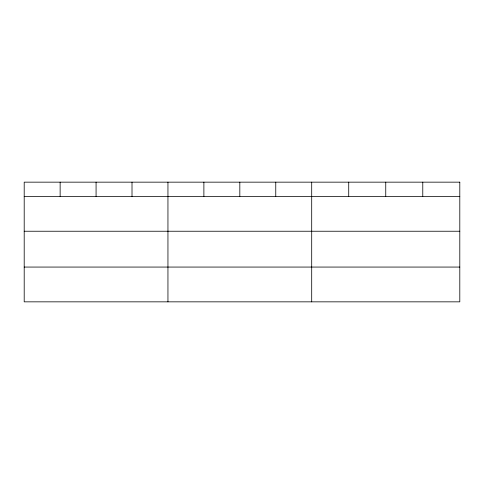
<?xml version="1.0" encoding="UTF-8"?>
<svg xmlns="http://www.w3.org/2000/svg" width="484" height="484" viewBox="0 0 484 484"><rect width="100%" height="100%" fill="white"/><g stroke="black" fill="none" stroke-linecap="round" stroke-linejoin="round"><path stroke-width="0.73" d="M24.2 196.468L459.8 196.468M24.2 231.237L459.8 231.237M24.2 267.065L459.8 267.065M422.774 182.159L422.774 196.468M385.748 182.159L385.748 196.468M348.722 182.159L348.722 196.468M311.696 182.159L311.696 301.841M275.759 182.159L275.759 196.468M239.822 182.159L239.822 196.468M203.885 182.159L203.885 196.468M167.948 182.159L167.948 301.841M132.011 182.159L132.011 196.468M96.074 182.159L96.074 196.468M60.137 182.159L60.137 196.468M459.8 182.159L24.2 182.159L24.2 301.841L459.8 301.841L459.8 182.159"/></g></svg>
